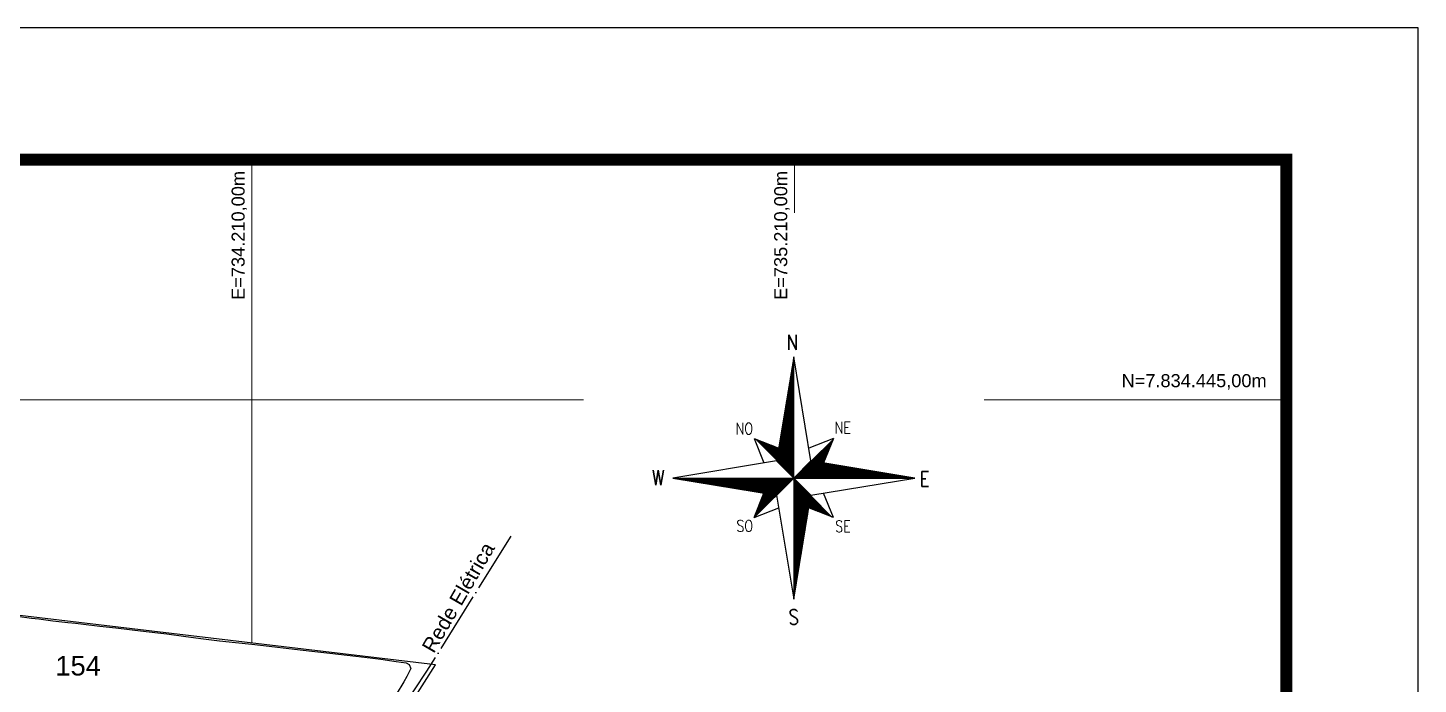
# Model space of a CAD drawing. Header units: inches. Extents: x 729142 to 736360, y 7830028 to 7835131.
# Drawn here: x 733797 to 736360, y 7833921 to 7835131 of the extents above; entities that cross this region are included whole.
import ezdxf
from ezdxf.enums import TextEntityAlignment as Align

# ---------------------------------------------------------------- set-up
doc = ezdxf.new("R2010")
doc.units = ezdxf.units.IN
doc.header["$MEASUREMENT"] = 0
for name, pattern in [('CONTINUO', [0]), ('LIN0', [0]), ('TAPUME', [131.6, 112, -9.8, 0, -9.8])]:
    doc.linetypes.add(name, pattern=pattern)
for name, color, linetype in [('0114000387', 1, 'Continuous'), ('0114000387154', 5, 'Continuous'), ('MARGEM', 7, 'CONTINUO'), ('REDE ELETRICA', 7, 'Continuous'), ('SETA_NORTE', 3, 'Continuous'), ('TEXTOS', 7, 'Continuous')]:
    doc.layers.add(name, color=color, linetype=linetype)
doc.layers.add('GRID', color=4, linetype='Continuous', lineweight=13)
doc.styles.add('ARIAL', font='arial.ttf', dxfattribs={"height": 10})
doc.styles.add('ROMANS', font='romans.shx', dxfattribs={"height": 20})

# ---------------------------------------------------------------- blocks, each defined once
blk = doc.blocks.new('A$C2D1E45FC')
at = {"layer": 'SETA_NORTE', "linetype": 'Continuous'}
h = blk.add_hatch(dxfattribs=at)
h.set_pattern_fill('ANSI31', color=256, scale=1.051157, angle=-90, style=0)
h.set_pattern_definition([(315, (-1650151.3225, 106057.3208), (2.359915332, 2.359915332), [])])
h.paths.add_polyline_path([(561.6, 744.7), (571.1, 802.3), (459, 847.2)])
h = blk.add_hatch(dxfattribs=at)
h.set_pattern_fill('ANSI31', color=256, scale=1.051157, angle=180, style=0)
h.set_pattern_definition([(225, (106030.0276, 1651457.5966), (2.359915332, -2.359915332), [])])
h.paths.add_polyline_path([(717.4, 744.7), (775, 735.2), (820, 847.2)])
h = blk.add_hatch(dxfattribs=at)
h.set_pattern_fill('ANSI31', color=256, scale=1.051157, style=0)
h.set_pattern_definition([(45, (-104751.0468, -1650124.0293), (-2.359915332, 2.359915332), [])])
h.paths.add_polyline_path([(561.6, 588.9), (504, 598.4), (459, 486.3)])
h = blk.add_hatch(dxfattribs=at)
h.set_pattern_fill('ANSI31', color=256, scale=1.051157, angle=90, style=0)
h.set_pattern_definition([(135, (1651430.3033, -104723.7535), (-2.359915332, -2.359915332), [])])
h.paths.add_polyline_path([(717.4, 588.9), (707.9, 531.3), (820, 486.3)])
for p, q in [((637.2, 1204), (639.5, 1206.2)), ((638.2, 1209.8), (639.5, 1211.1)), ((639.1, 1215.6), (639.5, 1216)), ((624.7, 1128.2), (639.5, 1142.9)), ((625.7, 1134), (639.5, 1147.8)), ((626.7, 1139.8), (639.5, 1152.7)), ((627.6, 1145.7), (639.5, 1157.5)), ((628.6, 1151.5), (639.5, 1162.4)), ((629.5, 1157.3), (639.5, 1167.3)), ((630.5, 1163.2), (639.5, 1172.2)), ((631.5, 1169), (639.5, 1177)), ((632.4, 1174.8), (639.5, 1181.9)), ((633.4, 1180.7), (639.5, 1186.8)), ((634.3, 1186.5), (639.5, 1191.6)), ((635.3, 1192.3), (639.5, 1196.5)), ((636.3, 1198.1), (639.5, 1201.4)), ((612.3, 1052.4), (639.5, 1079.6)), ((613.2, 1058.2), (639.5, 1084.5)), ((614.2, 1064.1), (639.5, 1089.4)), ((615.1, 1069.9), (639.5, 1094.2)), ((616.1, 1075.7), (639.5, 1099.1)), ((617.1, 1081.5), (639.5, 1104)), ((618, 1087.4), (639.5, 1108.8)), ((619, 1093.2), (639.5, 1113.7)), ((619.9, 1099), (639.5, 1118.6)), ((620.9, 1104.9), (639.5, 1123.5)), ((621.9, 1110.7), (639.5, 1128.3)), ((622.8, 1116.5), (639.5, 1133.2)), ((623.8, 1122.4), (639.5, 1138.1)), ((599.8, 976.6), (639.5, 1016.3)), ((600.7, 982.4), (639.5, 1021.2)), ((601.7, 988.3), (639.5, 1026.1)), ((602.6, 994.1), (639.5, 1030.9)), ((603.6, 999.9), (639.5, 1035.8)), ((604.6, 1005.7), (639.5, 1040.7)), ((605.5, 1011.6), (639.5, 1045.5)), ((606.5, 1017.4), (639.5, 1050.4)), ((607.4, 1023.2), (639.5, 1055.3)), ((608.4, 1029.1), (639.5, 1060.1)), ((609.4, 1034.9), (639.5, 1065)), ((610.3, 1040.7), (639.5, 1069.9)), ((611.3, 1046.6), (639.5, 1074.8)), ((587.3, 900.8), (639.5, 953)), ((588.2, 906.6), (639.5, 957.9)), ((589.2, 912.5), (639.5, 962.7)), ((590.2, 918.3), (639.5, 967.6)), ((591.1, 924.1), (639.5, 972.5)), ((592.1, 930), (639.5, 977.4)), ((593, 935.8), (639.5, 982.2)), ((594, 941.6), (639.5, 987.1)), ((595, 947.4), (639.5, 992)), ((595.9, 953.3), (639.5, 996.8)), ((596.9, 959.1), (639.5, 1001.7)), ((597.8, 964.9), (639.5, 1006.6)), ((598.8, 970.8), (639.5, 1011.4)), ((574.8, 825), (639.5, 889.7)), ((575.8, 830.8), (639.5, 894.6)), ((576.7, 836.7), (639.5, 899.4)), ((577.7, 842.5), (639.5, 904.3)), ((578.6, 848.3), (639.5, 909.2)), ((579.6, 854.2), (639.5, 914)), ((580.6, 860), (639.5, 918.9)), ((581.5, 865.8), (639.5, 923.8)), ((582.5, 871.6), (639.5, 928.7)), ((583.4, 877.5), (639.5, 933.5)), ((584.4, 883.3), (639.5, 938.4)), ((585.4, 889.1), (639.5, 943.3)), ((586.3, 895), (639.5, 948.1)), ((459, 847.2), (571.1, 802.3)), ((459, 847.2), (504, 735.2)), ((562.3, 749.2), (639.5, 826.4)), ((563.3, 755), (639.5, 831.3)), ((564.2, 760.9), (639.5, 836.1)), ((565.2, 766.7), (639.5, 841)), ((566.2, 772.5), (639.5, 845.9)), ((567.1, 778.4), (639.5, 850.7)), ((568.1, 784.2), (639.5, 855.6)), ((569, 790), (639.5, 860.5)), ((570, 795.9), (639.5, 865.3)), ((571, 801.7), (639.5, 870.2)), ((571.9, 807.5), (639.5, 875.1)), ((572.9, 813.3), (639.5, 880)), ((573.8, 819.2), (639.5, 884.8)), ((820, 847.2), (707.9, 802.3)), ((820, 847.2), (775, 735.2)), ((562.1, 744.2), (639.5, 821.5)), ((564.6, 741.7), (639.5, 816.6)), ((567, 739.3), (639.5, 811.8)), ((569.4, 736.8), (639.5, 806.9)), ((571.9, 734.4), (639.5, 802)), ((574.3, 732), (639.5, 797.2)), ((576.7, 729.5), (639.5, 792.3)), ((579.2, 727.1), (639.5, 787.4)), ((581.6, 724.7), (639.5, 782.6)), ((584, 722.2), (639.5, 777.7)), ((586.5, 719.8), (639.5, 772.8)), ((588.9, 717.4), (639.5, 768)), ((591.3, 714.9), (639.5, 763.1)), ((593.8, 712.5), (639.5, 758.2)), ((596.2, 710.1), (639.5, 753.3)), ((598.6, 707.6), (639.5, 748.5)), ((601.1, 705.2), (639.5, 743.6)), ((603.5, 702.8), (639.5, 738.7)), ((606, 700.3), (639.5, 733.9)), ((608.4, 697.9), (639.5, 729)), ((610.8, 695.5), (639.5, 724.1)), ((613.3, 693), (639.5, 719.3)), ((615.7, 690.6), (639.5, 714.4)), ((618.1, 688.1), (639.5, 709.5)), ((620.6, 685.7), (639.5, 704.6)), ((623, 683.3), (639.5, 699.8)), ((640.6, 666.8), (718.4, 744.5)), ((645.5, 666.8), (722.5, 743.9)), ((650.3, 666.8), (726.7, 743.2)), ((655.2, 666.8), (730.9, 742.5)), ((660.1, 666.8), (735.1, 741.8)), ((664.9, 666.8), (739.3, 741.1)), ((669.8, 666.8), (743.4, 740.4)), ((674.7, 666.8), (747.6, 739.7)), ((679.6, 666.8), (751.8, 739)), ((684.4, 666.8), (756, 738.3)), ((689.3, 666.8), (760.2, 737.7)), ((694.2, 666.8), (764.4, 737)), ((699, 666.8), (768.5, 736.3)), ((703.9, 666.8), (772.7, 735.6)), ((708.8, 666.8), (776.9, 734.9)), ((713.6, 666.8), (781.1, 734.2)), ((718.5, 666.8), (785.3, 733.5)), ((723.4, 666.8), (789.4, 732.8)), ((728.3, 666.8), (793.6, 732.2)), ((733.1, 666.8), (797.8, 731.5)), ((738, 666.8), (802, 730.8)), ((742.9, 666.8), (806.2, 730.1)), ((747.7, 666.8), (810.3, 729.4)), ((752.6, 666.8), (814.5, 728.7)), ((757.5, 666.8), (818.7, 728)), ((762.3, 666.8), (822.9, 727.3)), ((767.2, 666.8), (827.1, 726.6)), ((772.1, 666.8), (831.3, 726)), ((777, 666.8), (835.4, 725.3)), ((781.8, 666.8), (839.6, 724.6)), ((786.7, 666.8), (843.8, 723.9)), ((791.6, 666.8), (848, 723.2)), ((796.4, 666.8), (852.2, 722.5)), ((801.3, 666.8), (856.3, 721.8)), ((806.2, 666.8), (860.5, 721.1)), ((811, 666.8), (864.7, 720.4)), ((815.9, 666.8), (868.9, 719.8)), ((820.8, 666.8), (873.1, 719.1)), ((825.7, 666.8), (877.2, 718.4)), ((830.5, 666.8), (881.4, 717.7)), ((835.4, 666.8), (885.6, 717)), ((840.3, 666.8), (889.8, 716.3)), ((845.1, 666.8), (894, 715.6)), ((850, 666.8), (898.2, 714.9)), ((854.9, 666.8), (902.3, 714.2)), ((859.7, 666.8), (906.5, 713.6)), ((864.6, 666.8), (910.7, 712.9)), ((869.5, 666.8), (914.9, 712.2)), ((874.4, 666.8), (919.1, 711.5)), ((879.2, 666.8), (923.2, 710.8)), ((884.1, 666.8), (927.4, 710.1)), ((889, 666.8), (931.6, 709.4)), ((893.8, 666.8), (935.8, 708.7)), ((898.7, 666.8), (940, 708)), ((903.6, 666.8), (944.1, 707.4)), ((908.4, 666.8), (948.3, 706.7)), ((913.3, 666.8), (952.5, 706)), ((918.2, 666.8), (956.7, 705.3)), ((923.1, 666.8), (960.9, 704.6)), ((927.9, 666.8), (965.1, 703.9)), ((932.8, 666.8), (969.2, 703.2)), ((937.7, 666.8), (973.4, 702.5)), ((942.5, 666.8), (977.6, 701.8)), ((947.4, 666.8), (981.8, 701.2)), ((952.3, 666.8), (986, 700.5)), ((957.1, 666.8), (990.1, 699.8)), ((962, 666.8), (994.3, 699.1)), ((966.9, 666.8), (998.5, 698.4)), ((971.8, 666.8), (1002.7, 697.7)), ((976.6, 666.8), (1006.9, 697)), ((981.5, 666.8), (1011, 696.3)), ((90, 666.5), (90.3, 666.8)), ((94.2, 665.8), (95.2, 666.8)), ((98.4, 665.2), (100, 666.8)), ((102.6, 664.5), (104.9, 666.8)), ((106.8, 663.8), (109.8, 666.8)), ((110.9, 663.1), (114.6, 666.8)), ((115.1, 662.4), (119.5, 666.8)), ((119.3, 661.7), (124.4, 666.8)), ((123.5, 661), (129.2, 666.8)), ((127.7, 660.3), (134.1, 666.8)), ((131.8, 659.6), (139, 666.8)), ((136, 659), (143.9, 666.8)), ((140.2, 658.3), (148.7, 666.8)), ((144.4, 657.6), (153.6, 666.8)), ((148.6, 656.9), (158.5, 666.8)), ((152.8, 656.2), (163.3, 666.8)), ((156.9, 655.5), (168.2, 666.8)), ((161.1, 654.8), (173.1, 666.8)), ((165.3, 654.1), (177.9, 666.8)), ((169.5, 653.4), (182.8, 666.8)), ((173.7, 652.8), (187.7, 666.8)), ((177.8, 652.1), (192.6, 666.8)), ((182, 651.4), (197.4, 666.8)), ((186.2, 650.7), (202.3, 666.8)), ((190.4, 650), (207.2, 666.8)), ((194.6, 649.3), (212, 666.8)), ((198.7, 648.6), (216.9, 666.8)), ((202.9, 647.9), (221.8, 666.8)), ((207.1, 647.2), (226.6, 666.8)), ((211.3, 646.6), (231.5, 666.8)), ((215.5, 645.9), (236.4, 666.8)), ((219.7, 645.2), (241.3, 666.8)), ((223.8, 644.5), (246.1, 666.8)), ((228, 643.8), (251, 666.8)), ((232.2, 643.1), (255.9, 666.8)), ((236.4, 642.4), (260.7, 666.8)), ((240.6, 641.7), (265.6, 666.8)), ((244.7, 641.1), (270.5, 666.8)), ((248.9, 640.4), (275.3, 666.8)), ((253.1, 639.7), (280.2, 666.8)), ((257.3, 639), (285.1, 666.8)), ((261.5, 638.3), (290, 666.8)), ((265.6, 637.6), (294.8, 666.8)), ((269.8, 636.9), (299.7, 666.8)), ((274, 636.2), (304.6, 666.8)), ((278.2, 635.5), (309.4, 666.8)), ((282.4, 634.9), (314.3, 666.8)), ((286.6, 634.2), (319.2, 666.8)), ((290.7, 633.5), (324, 666.8)), ((294.9, 632.8), (328.9, 666.8)), ((299.1, 632.1), (333.8, 666.8)), ((303.3, 631.4), (338.7, 666.8)), ((307.5, 630.7), (343.5, 666.8)), ((311.6, 630), (348.4, 666.8)), ((315.8, 629.3), (353.3, 666.8)), ((320, 628.7), (358.1, 666.8)), ((324.2, 628), (363, 666.8)), ((328.4, 627.3), (367.9, 666.8)), ((332.5, 626.6), (372.7, 666.8)), ((336.7, 625.9), (377.6, 666.8)), ((340.9, 625.2), (382.5, 666.8)), ((345.1, 624.5), (387.4, 666.8)), ((349.3, 623.8), (392.2, 666.8)), ((353.5, 623.1), (397.1, 666.8)), ((357.6, 622.5), (402, 666.8)), ((361.8, 621.8), (406.8, 666.8)), ((366, 621.1), (411.7, 666.8)), ((370.2, 620.4), (416.6, 666.8)), ((374.4, 619.7), (421.4, 666.8)), ((378.5, 619), (426.3, 666.8)), ((382.7, 618.3), (431.2, 666.8)), ((386.9, 617.6), (436.1, 666.8)), ((391.1, 616.9), (440.9, 666.8)), ((395.3, 616.3), (445.8, 666.8)), ((399.4, 615.6), (450.7, 666.8)), ((403.6, 614.9), (455.5, 666.8)), ((407.8, 614.2), (460.4, 666.8)), ((412, 613.5), (465.3, 666.8)), ((416.2, 612.8), (470.1, 666.8)), ((420.4, 612.1), (475, 666.8)), ((424.5, 611.4), (479.9, 666.8)), ((428.7, 610.7), (484.8, 666.8)), ((432.9, 610.1), (489.6, 666.8)), ((437.1, 609.4), (494.5, 666.8)), ((441.3, 608.7), (499.4, 666.8)), ((445.4, 608), (504.2, 666.8)), ((449.6, 607.3), (509.1, 666.8)), ((453.8, 606.6), (514, 666.8)), ((458, 605.9), (518.8, 666.8)), ((639.5, 666.8), (459, 486.3)), ((462.2, 605.2), (523.7, 666.8)), ((466.3, 604.5), (528.6, 666.8)), ((470.5, 603.9), (533.5, 666.8)), ((474.7, 603.2), (538.3, 666.8)), ((478.9, 602.5), (543.2, 666.8)), ((483.1, 601.8), (548.1, 666.8)), ((487.3, 601.1), (552.9, 666.8)), ((491.4, 600.4), (557.8, 666.8)), ((495.6, 599.7), (562.7, 666.8)), ((499.8, 599), (567.5, 666.8)), ((504, 598.4), (572.4, 666.8)), ((508.2, 597.7), (577.3, 666.8)), ((512.3, 597), (582.2, 666.8)), ((516.5, 596.3), (587, 666.8)), ((520.7, 595.6), (591.9, 666.8)), ((524.9, 594.9), (596.8, 666.8)), ((529.1, 594.2), (601.6, 666.8)), ((533.2, 593.5), (606.5, 666.8)), ((537.4, 592.8), (611.4, 666.8)), ((541.6, 592.2), (616.2, 666.8)), ((545.8, 591.5), (621.1, 666.8)), ((550, 590.8), (626, 666.8)), ((554.2, 590.1), (630.9, 666.8)), ((558.3, 589.4), (635.7, 666.8)), ((625.4, 680.8), (639.5, 694.9)), ((627.9, 678.4), (639.5, 690)), ((630.3, 676), (639.5, 685.2)), ((632.7, 673.5), (639.5, 680.3)), ((635.2, 671.1), (639.5, 675.4)), ((637.6, 668.7), (639.5, 670.6)), ((639.5, 665.7), (640, 666.2)), ((639.5, 660.8), (642.5, 663.8)), ((639.5, 655.9), (644.9, 661.4)), ((639.5, 651.1), (647.3, 658.9)), ((639.5, 646.2), (649.8, 656.5)), ((639.5, 641.3), (652.2, 654.1)), ((639.5, 636.5), (654.7, 651.6)), ((639.5, 631.6), (657.1, 649.2)), ((639.5, 626.7), (659.5, 646.8)), ((639.5, 621.9), (662, 644.3)), ((639.5, 617), (664.4, 641.9)), ((639.5, 612.1), (666.8, 639.4)), ((639.5, 607.2), (669.3, 637)), ((639.5, 602.4), (671.7, 634.6)), ((986.4, 666.8), (1015.2, 695.6)), ((991.2, 666.8), (1019.4, 695)), ((996.1, 666.8), (1023.6, 694.3)), ((1001, 666.8), (1027.8, 693.6)), ((1005.8, 666.8), (1032, 692.9)), ((1010.7, 666.8), (1036.1, 692.2)), ((1015.6, 666.8), (1040.3, 691.5)), ((1020.5, 666.8), (1044.5, 690.8)), ((1025.3, 666.8), (1048.7, 690.1)), ((1030.2, 666.8), (1052.9, 689.4)), ((1035.1, 666.8), (1057, 688.8)), ((1039.9, 666.8), (1061.2, 688.1)), ((1044.8, 666.8), (1065.4, 687.4)), ((1049.7, 666.8), (1069.6, 686.7)), ((1054.5, 666.8), (1073.8, 686)), ((1059.4, 666.8), (1077.9, 685.3)), ((1064.3, 666.8), (1082.1, 684.6)), ((1069.2, 666.8), (1086.3, 683.9)), ((1074, 666.8), (1090.5, 683.3)), ((1078.9, 666.8), (1094.7, 682.6)), ((1083.8, 666.8), (1098.9, 681.9)), ((1088.6, 666.8), (1103, 681.2)), ((1093.5, 666.8), (1107.2, 680.5)), ((1098.4, 666.8), (1111.4, 679.8)), ((1103.2, 666.8), (1115.6, 679.1)), ((1108.1, 666.8), (1119.8, 678.4)), ((1113, 666.8), (1123.9, 677.7)), ((1117.9, 666.8), (1128.1, 677.1)), ((1122.7, 666.8), (1132.3, 676.4)), ((1127.6, 666.8), (1136.5, 675.7)), ((1132.5, 666.8), (1140.7, 675)), ((1137.3, 666.8), (1144.8, 674.3)), ((1142.2, 666.8), (1149, 673.6)), ((1147.1, 666.8), (1153.2, 672.9)), ((1151.9, 666.8), (1157.4, 672.2)), ((1156.8, 666.8), (1161.6, 671.5)), ((1161.7, 666.8), (1165.8, 670.9)), ((1166.6, 666.8), (1169.9, 670.2)), ((1171.4, 666.8), (1174.1, 669.5)), ((1176.3, 666.8), (1178.3, 668.8)), ((1181.2, 666.8), (1182.5, 668.1)), ((1186, 666.8), (1186.7, 667.4)), ((459, 486.3), (504, 598.4)), ((639.5, 597.5), (674.1, 632.1)), ((639.5, 592.6), (676.6, 629.7)), ((639.5, 587.8), (679, 627.3)), ((639.5, 582.9), (681.4, 624.8)), ((639.5, 578), (683.9, 622.4)), ((639.5, 573.2), (686.3, 620)), ((639.5, 568.3), (688.7, 617.5)), ((639.5, 563.4), (691.2, 615.1)), ((639.5, 558.5), (693.6, 612.7)), ((639.5, 553.7), (696, 610.2)), ((639.5, 548.8), (698.5, 607.8)), ((639.5, 543.9), (700.9, 605.4)), ((639.5, 539.1), (703.4, 602.9)), ((639.5, 534.2), (705.8, 600.5)), ((639.5, 529.3), (708.2, 598.1)), ((639.5, 524.5), (710.7, 595.6)), ((639.5, 519.6), (713.1, 593.2)), ((639.5, 514.7), (715.5, 590.7)), ((639.5, 509.8), (717.2, 587.5)), ((639.5, 505), (716.2, 581.7)), ((639.5, 500.1), (715.3, 575.9)), ((639.5, 495.2), (714.3, 570.1)), ((820, 486.3), (775, 598.4)), ((459, 486.3), (571.1, 531.3)), ((639.5, 490.4), (713.4, 564.2)), ((639.5, 485.5), (712.4, 558.4)), ((639.5, 480.6), (711.4, 552.6)), ((639.5, 475.8), (710.5, 546.7)), ((639.5, 470.9), (709.5, 540.9)), ((639.5, 466), (708.5, 535.1)), ((639.5, 461.1), (707.6, 529.2)), ((639.5, 456.3), (706.6, 523.4)), ((639.5, 451.4), (705.7, 517.6)), ((639.5, 446.5), (704.7, 511.7)), ((820, 486.3), (707.9, 531.3)), ((639.5, 441.7), (703.7, 505.9)), ((639.5, 436.8), (702.8, 500.1)), ((639.5, 431.9), (701.8, 494.3)), ((639.5, 427.1), (700.9, 488.4)), ((639.5, 422.2), (699.9, 482.6)), ((639.5, 417.3), (698.9, 476.8)), ((639.5, 412.4), (698, 470.9)), ((639.5, 407.6), (697, 465.1)), ((639.5, 402.7), (696.1, 459.3)), ((639.5, 397.8), (695.1, 453.4)), ((639.5, 393), (694.1, 447.6)), ((639.5, 388.1), (693.2, 441.8)), ((639.5, 383.2), (692.2, 436)), ((639.5, 378.4), (691.3, 430.1)), ((639.5, 373.5), (690.3, 424.3)), ((639.5, 368.6), (689.3, 418.5)), ((639.5, 363.7), (688.4, 412.6)), ((639.5, 358.9), (687.4, 406.8)), ((639.5, 354), (686.5, 401)), ((639.5, 349.1), (685.5, 395.1)), ((639.5, 344.3), (684.5, 389.3)), ((639.5, 339.4), (683.6, 383.5)), ((639.5, 334.5), (682.6, 377.7)), ((639.5, 329.7), (681.7, 371.8)), ((639.5, 324.8), (680.7, 366)), ((639.5, 319.9), (679.7, 360.2)), ((639.5, 315), (678.8, 354.3)), ((639.5, 310.2), (677.8, 348.5)), ((639.5, 305.3), (676.9, 342.7)), ((639.5, 300.4), (675.9, 336.8)), ((639.5, 295.6), (674.9, 331)), ((639.5, 290.7), (674, 325.2)), ((639.5, 285.8), (673, 319.3)), ((639.5, 281), (672.1, 313.5)), ((639.5, 276.1), (671.1, 307.7)), ((639.5, 271.2), (670.1, 301.9)), ((639.5, 266.3), (669.2, 296)), ((639.5, 261.5), (668.2, 290.2)), ((639.5, 256.6), (667.3, 284.4)), ((639.5, 251.7), (666.3, 278.5)), ((639.5, 246.9), (665.3, 272.7)), ((639.5, 242), (664.4, 266.9)), ((639.5, 237.1), (663.4, 261)), ((639.5, 232.3), (662.5, 255.2)), ((639.5, 227.4), (661.5, 249.4)), ((639.5, 222.5), (660.5, 243.6)), ((639.5, 217.6), (659.6, 237.7)), ((639.5, 212.8), (658.6, 231.9)), ((639.5, 207.9), (657.7, 226.1)), ((639.5, 203), (656.7, 220.2)), ((639.5, 198.2), (655.7, 214.4)), ((639.5, 193.3), (654.8, 208.6)), ((639.5, 188.4), (653.8, 202.7)), ((639.5, 183.6), (652.8, 196.9)), ((639.5, 178.7), (651.9, 191.1)), ((639.5, 173.8), (650.9, 185.3)), ((639.5, 168.9), (650, 179.4)), ((639.5, 164.1), (649, 173.6)), ((639.5, 159.2), (648, 167.8)), ((639.5, 154.3), (647.1, 161.9)), ((639.5, 149.5), (646.1, 156.1)), ((639.5, 144.6), (645.2, 150.3)), ((639.5, 139.7), (644.2, 144.4)), ((639.5, 134.9), (643.2, 138.6)), ((639.5, 130), (642.3, 132.8)), ((639.5, 125.1), (641.3, 126.9)), ((639.5, 120.2), (640.4, 121.1))]:
    blk.add_line(p, q, dxfattribs=at)
blk.add_lwpolyline([(717.4, 588.9), (1190.5, 666.8), (717.4, 744.7), (639.5, 1217.8), (561.6, 744.7), (88.5, 666.8), (561.6, 588.9), (639.5, 115.8)], close=True, dxfattribs=at)
for points in [[(639.5, 666.8), (639.5, 1217.8)], [(639.5, 666.8), (561.6, 744.7)], [(639.5, 666.8), (717.4, 744.7)], [(88.5, 666.8), (1190.5, 666.8)], [(639.5, 666.8), (561.6, 588.9)], [(639.5, 666.8), (717.4, 588.9)], [(639.5, 666.8), (639.5, 115.8)]]:
    blk.add_lwpolyline(points, dxfattribs=at)
at = {"layer": 'SETA_NORTE', "color": 0, "lineweight": 30, "style": 'ROMANS', "width": 0.8}
for s, height, p in [('N ', 68.33, (607.5, 1250.7)), ('NO', 52.56, (375.1, 865.5)), ('NE', 52.56, (825.4, 869.3)), ('W', 68.3, (-5.2, 634.1)), ('E', 68.3, (1212.4, 627.7)), ('SO', 52.56, (378.6, 422.6)), ('SE', 52.56, (828, 420.6)), ('S', 68.3, (616, 0))]:
    blk.add_text(s, height=height, dxfattribs=at).set_placement(p)

msp = doc.modelspace()

# ---------------------------------------------------------------- linework, layer by layer
at = {"layer": '0114000387', "linetype": 'CONTINUO'}
msp.add_lwpolyline([(734467.4, 7833828.6), (734548.4, 7833956.3), (733610.9, 7834067.4)], dxfattribs=at)
at = {"layer": '0114000387154', "linetype": 'CONTINUO', "elevation": 685.7}
msp.add_lwpolyline([(733777.2, 7834046), (733803.7, 7834042.8), (733817.1, 7834041.2), (733830.2, 7834039.4), (733843.3, 7834037.5), (733870.7, 7834034.3), (733885.1, 7834033), (733899.7, 7834031.4), (733929.7, 7834027.9), (733959.1, 7834024.6), (733989.3, 7834021.1), (734004.4, 7834019.3), (734036.6, 7834015.4), (734053.4, 7834013.4), (734088.3, 7834009), (734120.9, 7834004.5), (734150.4, 7834000.9), (734179.6, 7833997.8), (734209.9, 7833994.7), (734241.6, 7833991.1), (734257.1, 7833989.2), (734288.4, 7833985.4), (734320.6, 7833981.9), (734353.5, 7833977.9), (734369.7, 7833976), (734401.7, 7833972.3), (734432.8, 7833968.7), (734447.6, 7833966.8), (734475.8, 7833962.8), (734494.1, 7833960), (734499.6, 7833957.3), (734503.2, 7833949.6), (734495.4, 7833934.9), (734489.9, 7833925.3), (734475.6, 7833901.7)], dxfattribs=at)
at = {"layer": 'GRID', "color": 134}
for points in [[(734210, 7833996.4), (734210, 7834887.7)], [(735210, 7834789.5), (735210, 7834887.7)], [(733491.3, 7834445), (734821.3, 7834445)], [(735559.3, 7834445), (736116.5, 7834445)]]:
    msp.add_lwpolyline(points, dxfattribs=at)
at = {"layer": 'MARGEM', "color": 174, "linetype": 'LIN0', "flags": 128}
msp.add_lwpolyline([(736359.5, 7835130.7), (729142.4, 7835130.7), (729142.4, 7830027.7), (736359.5, 7830027.7)], close=True, dxfattribs=at)
at = {"layer": 'MARGEM', "color": 174, "linetype": 'LIN0', "const_width": 22.1, "flags": 128}
msp.add_lwpolyline([(736116.5, 7834887.7), (729385.4, 7834887.7), (729385.4, 7830270.7), (736116.5, 7830270.7)], close=True, dxfattribs=at)
at = {"layer": 'REDE ELETRICA', "color": 1, "linetype": 'TAPUME', "flags": 128}
msp.add_lwpolyline([(734687.1, 7834193.4), (734532, 7833944.5), (734027.3, 7833187.9)], dxfattribs=at)

# ---------------------------------------------------------------- block references
at = {"linetype": 'ByBlock', "xscale": 0.405, "yscale": 0.405, "zscale": 0.405}
msp.add_blockref('A$C2D1E45FC', (734949.7, 7834030.8), dxfattribs=at)

# ---------------------------------------------------------------- texts
at = {"layer": 'GRID', "color": 174, "style": 'ARIAL'}
for s, p in [('E=734.210,00m', (734196.6, 7834629.2)), ('E=735.210,00m', (735196.6, 7834629.2))]:
    msp.add_text(s, height=24, rotation=90, dxfattribs=at).set_placement(p)
msp.add_text('N=7.834.445,00m', height=24, dxfattribs=at).set_placement((735812.8, 7834468.3))
at = {"layer": 'REDE ELETRICA', "color": 1, "style": 'ARIAL'}
msp.add_text('Rede Elétrica', height=27, rotation=59.9142, dxfattribs=at).set_placement((734545.2, 7833976.1))
at = {"layer": 'TEXTOS', "linetype": 'Continuous', "style": 'ARIAL'}
msp.add_text('154', height=36, dxfattribs=at).set_placement((733889.7, 7833954.8), align=Align.MIDDLE_CENTER)

doc.saveas('drawing.dxf')
